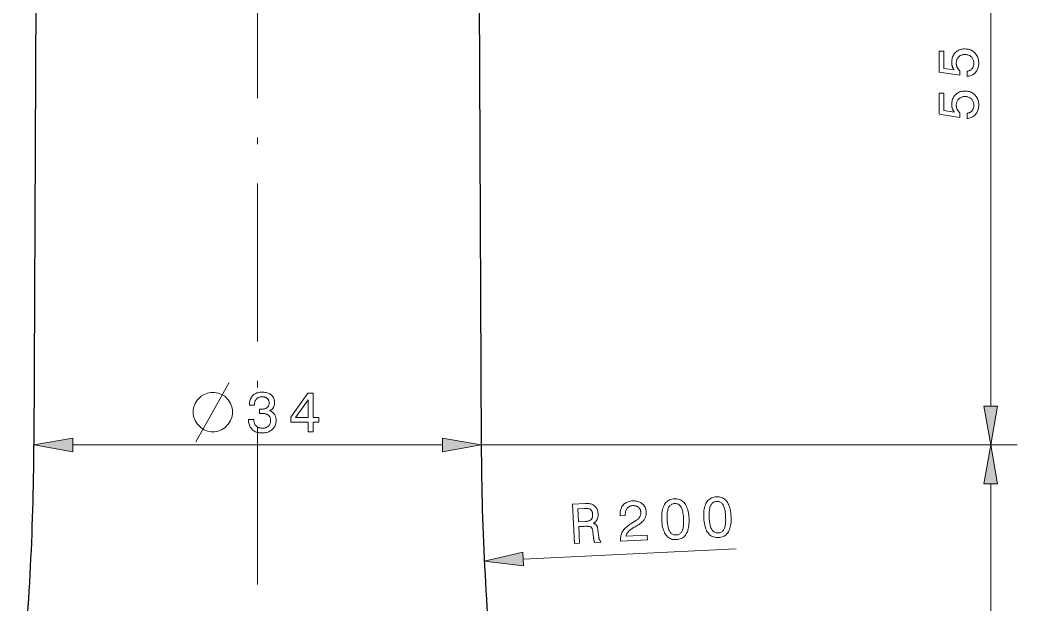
# Model space of a CAD drawing. Extents: x 0 to 297, y 0 to 546.
# Drawn here: x 140.3 to 216.1, y 207.9 to 252.3 of the extents above; entities that cross this region are included whole.
import ezdxf

# ---------------------------------------------------------------- set-up
doc = ezdxf.new("R2010")
doc.units = 0
doc.linetypes.add('DASHDOT', pattern=[18.5, 12, -3, 0.5, -3])

msp = doc.modelspace()

# ---------------------------------------------------------------- linework, layer by layer
at = {"color": 7, "linetype": 'DASHDOT', "lineweight": 13}
msp.add_line((158.337, 369.349), (158.337, 133.298), dxfattribs=at)
at = {"color": 7, "lineweight": 30}
for p, q in [((141.587, 274.97), (141.337, 219.97)), ((175.087, 274.97), (175.337, 219.97))]:
    msp.add_line(p, q, dxfattribs=at)
at = {"color": 7, "lineweight": 13}
for p, q in [((214.066, 222.924), (214.066, 272.015)), ((144.291, 219.97), (172.382, 219.97)), ((175.337, 219.97), (216.066, 219.97)), ((175.337, 219.97), (216.066, 219.97)), ((214.066, 189.924), (214.066, 217.015))]:
    msp.add_line(p, q, dxfattribs=at)
at = {"color": 7, "lineweight": 13, "ltscale": 0.40524}
msp.add_line((178.523, 211.287), (194.713, 212.076), dxfattribs=at)
at = {"color": 7, "lineweight": 13}
for points in [[(212.284, 247.998), (212.284, 248.399), (212.33, 248.407), (212.374, 248.418), (212.415, 248.431), (212.455, 248.447), (212.493, 248.465), (212.528, 248.486), (212.562, 248.509), (212.593, 248.535), (212.623, 248.563), (212.65, 248.594), (212.675, 248.626), (212.697, 248.661), (212.717, 248.697), (212.734, 248.735), (212.749, 248.775), (212.761, 248.816), (212.77, 248.859), (212.776, 248.904), (212.78, 248.951), (212.782, 249), (212.78, 249.059), (212.774, 249.115), (212.765, 249.17), (212.752, 249.222), (212.736, 249.271), (212.716, 249.319), (212.692, 249.364), (212.664, 249.406), (212.633, 249.447), (212.598, 249.484), (212.56, 249.519), (212.52, 249.55), (212.478, 249.578), (212.433, 249.602), (212.386, 249.622), (212.336, 249.638), (212.285, 249.651), (212.231, 249.66), (212.174, 249.666), (212.115, 249.668), (212.056, 249.666), (211.998, 249.661), (211.943, 249.652), (211.891, 249.639), (211.841, 249.622), (211.793, 249.603), (211.748, 249.579), (211.706, 249.552), (211.666, 249.521), (211.628, 249.487), (211.594, 249.449), (211.563, 249.409), (211.536, 249.367), (211.512, 249.322), (211.492, 249.274), (211.476, 249.224), (211.463, 249.172), (211.454, 249.117), (211.449, 249.059), (211.447, 249), (211.448, 248.965), (211.45, 248.931), (211.453, 248.897), (211.458, 248.864), (211.465, 248.832), (211.472, 248.801), (211.481, 248.77), (211.492, 248.739), (211.504, 248.709), (211.517, 248.68), (211.531, 248.652), (211.547, 248.624), (211.565, 248.597), (211.583, 248.57), (211.603, 248.545), (211.625, 248.52), (211.647, 248.496), (211.671, 248.473), (211.697, 248.45), (211.723, 248.428), (211.723, 248.085), (210.134, 248.321), (210.134, 249.923), (210.488, 249.923), (210.488, 248.609), (211.295, 248.489), (211.277, 248.511), (211.259, 248.534), (211.243, 248.557), (211.227, 248.582), (211.212, 248.607), (211.198, 248.632), (211.185, 248.659), (211.173, 248.686), (211.161, 248.714), (211.151, 248.743), (211.142, 248.773), (211.133, 248.803), (211.126, 248.834), (211.119, 248.865), (211.114, 248.896), (211.109, 248.929), (211.106, 248.961), (211.103, 248.995), (211.102, 249.028), (211.101, 249.063), (211.104, 249.153), (211.112, 249.24), (211.126, 249.324), (211.145, 249.403), (211.17, 249.479), (211.2, 249.552), (211.236, 249.621), (211.277, 249.686), (211.323, 249.748), (211.375, 249.806), (211.432, 249.859), (211.492, 249.907), (211.555, 249.949), (211.622, 249.986), (211.692, 250.017), (211.766, 250.042), (211.843, 250.062), (211.923, 250.076), (212.007, 250.085), (212.094, 250.087), (212.187, 250.084), (212.276, 250.075), (212.362, 250.061), (212.444, 250.04), (212.522, 250.013), (212.597, 249.98), (212.668, 249.941), (212.735, 249.896), (212.799, 249.846), (212.86, 249.789), (212.915, 249.728), (212.965, 249.663), (213.009, 249.594), (213.047, 249.522), (213.079, 249.446), (213.106, 249.366), (213.126, 249.283), (213.141, 249.196), (213.15, 249.106), (213.153, 249.012), (213.15, 248.929), (213.143, 248.848), (213.131, 248.771), (213.114, 248.696), (213.093, 248.625), (213.067, 248.556), (213.035, 248.49), (213, 248.427), (212.959, 248.366), (212.913, 248.309), (212.864, 248.256), (212.812, 248.207), (212.756, 248.164), (212.698, 248.125), (212.636, 248.092), (212.572, 248.063), (212.505, 248.039), (212.434, 248.021), (212.361, 248.007)], [(212.284, 244.8), (212.284, 245.201), (212.33, 245.209), (212.374, 245.22), (212.415, 245.233), (212.455, 245.249), (212.493, 245.267), (212.528, 245.288), (212.562, 245.311), (212.593, 245.337), (212.623, 245.365), (212.65, 245.396), (212.675, 245.428), (212.697, 245.463), (212.717, 245.499), (212.734, 245.537), (212.749, 245.577), (212.761, 245.618), (212.77, 245.661), (212.776, 245.706), (212.78, 245.753), (212.782, 245.801), (212.78, 245.86), (212.774, 245.917), (212.765, 245.972), (212.752, 246.024), (212.736, 246.073), (212.716, 246.121), (212.692, 246.166), (212.664, 246.208), (212.633, 246.248), (212.598, 246.286), (212.56, 246.321), (212.52, 246.352), (212.478, 246.38), (212.433, 246.404), (212.386, 246.424), (212.336, 246.44), (212.285, 246.453), (212.231, 246.462), (212.174, 246.468), (212.115, 246.47), (212.056, 246.468), (211.998, 246.462), (211.943, 246.453), (211.891, 246.441), (211.841, 246.424), (211.793, 246.404), (211.748, 246.381), (211.706, 246.354), (211.666, 246.323), (211.628, 246.288), (211.594, 246.251), (211.563, 246.211), (211.536, 246.168), (211.512, 246.123), (211.492, 246.076), (211.476, 246.026), (211.463, 245.974), (211.454, 245.919), (211.449, 245.861), (211.447, 245.801), (211.448, 245.767), (211.45, 245.733), (211.453, 245.699), (211.458, 245.666), (211.465, 245.634), (211.472, 245.602), (211.481, 245.571), (211.492, 245.541), (211.504, 245.511), (211.517, 245.482), (211.531, 245.453), (211.547, 245.426), (211.565, 245.399), (211.583, 245.372), (211.603, 245.347), (211.625, 245.322), (211.647, 245.298), (211.671, 245.275), (211.697, 245.252), (211.723, 245.23), (211.723, 244.886), (210.134, 245.122), (210.134, 246.725), (210.488, 246.725), (210.488, 245.411), (211.295, 245.291), (211.277, 245.313), (211.259, 245.336), (211.243, 245.359), (211.227, 245.383), (211.212, 245.408), (211.198, 245.434), (211.185, 245.461), (211.173, 245.488), (211.161, 245.516), (211.151, 245.545), (211.142, 245.575), (211.133, 245.605), (211.126, 245.635), (211.119, 245.667), (211.114, 245.698), (211.109, 245.731), (211.106, 245.763), (211.103, 245.797), (211.102, 245.83), (211.101, 245.865), (211.104, 245.955), (211.112, 246.042), (211.126, 246.125), (211.145, 246.205), (211.17, 246.281), (211.2, 246.354), (211.236, 246.423), (211.277, 246.488), (211.323, 246.55), (211.375, 246.608), (211.432, 246.661), (211.492, 246.709), (211.555, 246.751), (211.622, 246.788), (211.692, 246.819), (211.766, 246.844), (211.843, 246.864), (211.923, 246.878), (212.007, 246.886), (212.094, 246.889), (212.187, 246.886), (212.276, 246.877), (212.362, 246.862), (212.444, 246.841), (212.522, 246.815), (212.597, 246.782), (212.668, 246.743), (212.735, 246.698), (212.799, 246.648), (212.86, 246.591), (212.915, 246.529), (212.965, 246.464), (213.009, 246.396), (213.047, 246.323), (213.079, 246.247), (213.106, 246.168), (213.126, 246.085), (213.141, 245.998), (213.15, 245.908), (213.153, 245.814), (213.15, 245.731), (213.143, 245.65), (213.131, 245.573), (213.114, 245.498), (213.093, 245.426), (213.067, 245.357), (213.035, 245.292), (213, 245.228), (212.959, 245.168), (212.913, 245.111), (212.864, 245.058), (212.812, 245.009), (212.756, 244.966), (212.698, 244.927), (212.636, 244.893), (212.572, 244.865), (212.505, 244.841), (212.434, 244.823), (212.361, 244.809)], [(155.087, 223.97), (154.787, 223.97), (154.537, 223.92), (154.287, 223.82), (154.037, 223.67), (153.737, 223.37), (153.587, 223.12), (153.487, 222.87), (153.437, 222.62), (153.437, 222.32), (153.487, 222.07), (153.587, 221.82), (153.737, 221.57), (154.037, 221.27), (154.287, 221.12), (154.537, 221.02), (154.787, 220.97), (155.087, 220.97), (155.337, 221.02), (155.587, 221.12), (155.837, 221.27), (156.137, 221.57), (156.287, 221.82), (156.387, 222.07), (156.437, 222.32), (156.437, 222.62), (156.387, 222.87), (156.287, 223.12), (156.137, 223.37), (155.837, 223.67), (155.587, 223.82), (155.337, 223.92)], [(157.648, 221.91), (158.047, 221.91), (158.05, 221.848), (158.056, 221.789), (158.065, 221.733), (158.078, 221.68), (158.093, 221.629), (158.112, 221.582), (158.135, 221.537), (158.16, 221.495), (158.189, 221.456), (158.221, 221.42), (158.255, 221.387), (158.293, 221.357), (158.333, 221.331), (158.376, 221.308), (158.422, 221.289), (158.47, 221.274), (158.521, 221.261), (158.574, 221.253), (158.631, 221.248), (158.69, 221.246), (158.747, 221.247), (158.803, 221.252), (158.855, 221.26), (158.906, 221.271), (158.953, 221.285), (158.999, 221.303), (159.041, 221.323), (159.082, 221.347), (159.119, 221.374), (159.155, 221.404), (159.187, 221.437), (159.216, 221.472), (159.241, 221.509), (159.263, 221.549), (159.282, 221.592), (159.297, 221.636), (159.309, 221.683), (159.317, 221.732), (159.323, 221.784), (159.324, 221.838), (159.323, 221.887), (159.318, 221.934), (159.309, 221.979), (159.297, 222.021), (159.282, 222.061), (159.264, 222.099), (159.242, 222.135), (159.217, 222.169), (159.188, 222.2), (159.157, 222.229), (159.122, 222.256), (159.084, 222.28), (159.044, 222.301), (159.001, 222.319), (158.955, 222.334), (158.907, 222.347), (158.855, 222.357), (158.801, 222.364), (158.745, 222.368), (158.685, 222.369), (158.677, 222.369), (158.668, 222.369), (158.66, 222.369), (158.651, 222.369), (158.642, 222.369), (158.633, 222.369), (158.624, 222.368), (158.615, 222.368), (158.606, 222.368), (158.597, 222.367), (158.587, 222.367), (158.577, 222.366), (158.566, 222.366), (158.555, 222.365), (158.543, 222.365), (158.531, 222.364), (158.518, 222.363), (158.504, 222.363), (158.49, 222.362), (158.475, 222.361), (158.475, 222.7), (158.484, 222.7), (158.493, 222.7), (158.502, 222.699), (158.511, 222.699), (158.52, 222.699), (158.529, 222.698), (158.537, 222.698), (158.546, 222.698), (158.555, 222.697), (158.563, 222.697), (158.572, 222.697), (158.58, 222.697), (158.588, 222.697), (158.596, 222.697), (158.604, 222.696), (158.611, 222.696), (158.619, 222.696), (158.627, 222.696), (158.634, 222.696), (158.641, 222.696), (158.698, 222.697), (158.752, 222.701), (158.802, 222.707), (158.85, 222.715), (158.894, 222.725), (158.936, 222.738), (158.975, 222.753), (159.01, 222.77), (159.043, 222.789), (159.072, 222.811), (159.099, 222.835), (159.123, 222.862), (159.144, 222.891), (159.162, 222.922), (159.177, 222.956), (159.19, 222.993), (159.2, 223.031), (159.207, 223.073), (159.211, 223.116), (159.213, 223.162), (159.211, 223.207), (159.207, 223.249), (159.2, 223.289), (159.191, 223.327), (159.179, 223.363), (159.164, 223.397), (159.146, 223.429), (159.125, 223.459), (159.102, 223.487), (159.077, 223.512), (159.048, 223.535), (159.017, 223.556), (158.984, 223.574), (158.949, 223.59), (158.911, 223.604), (158.87, 223.615), (158.828, 223.623), (158.783, 223.629), (158.735, 223.633), (158.685, 223.634), (158.629, 223.633), (158.576, 223.628), (158.526, 223.62), (158.478, 223.608), (158.433, 223.594), (158.391, 223.576), (158.352, 223.555), (158.315, 223.53), (158.281, 223.503), (158.25, 223.472), (158.222, 223.438), (158.197, 223.401), (158.174, 223.361), (158.155, 223.318), (158.139, 223.272), (158.125, 223.223), (158.115, 223.17), (158.107, 223.115), (158.103, 223.057), (158.101, 222.996), (157.718, 222.996), (157.718, 223.025), (157.72, 223.111), (157.728, 223.194), (157.741, 223.273), (157.759, 223.349), (157.782, 223.421), (157.81, 223.489), (157.843, 223.554), (157.882, 223.615), (157.925, 223.673), (157.974, 223.727), (158.027, 223.777), (158.084, 223.821), (158.144, 223.86), (158.207, 223.894), (158.275, 223.923), (158.345, 223.947), (158.42, 223.965), (158.498, 223.978), (158.579, 223.986), (158.664, 223.989), (158.754, 223.986), (158.84, 223.98), (158.922, 223.969), (158.999, 223.954), (159.072, 223.935), (159.142, 223.912), (159.207, 223.884), (159.267, 223.852), (159.324, 223.816), (159.377, 223.776), (159.425, 223.731), (159.468, 223.684), (159.506, 223.633), (159.539, 223.578), (159.567, 223.521), (159.589, 223.459), (159.607, 223.395), (159.62, 223.327), (159.627, 223.256), (159.63, 223.181), (159.629, 223.138), (159.626, 223.097), (159.621, 223.057), (159.615, 223.018), (159.606, 222.98), (159.595, 222.943), (159.583, 222.908), (159.569, 222.874), (159.552, 222.841), (159.534, 222.81), (159.514, 222.78), (159.492, 222.751), (159.468, 222.724), (159.443, 222.699), (159.415, 222.675), (159.386, 222.652), (159.355, 222.631), (159.322, 222.611), (159.287, 222.593), (159.25, 222.576), (159.298, 222.557), (159.343, 222.537), (159.385, 222.514), (159.426, 222.489), (159.464, 222.463), (159.499, 222.434), (159.533, 222.404), (159.563, 222.371), (159.592, 222.336), (159.618, 222.3), (159.642, 222.261), (159.663, 222.221), (159.682, 222.18), (159.699, 222.136), (159.712, 222.091), (159.724, 222.044), (159.732, 221.995), (159.739, 221.944), (159.743, 221.892), (159.744, 221.838), (159.741, 221.753), (159.732, 221.672), (159.717, 221.594), (159.697, 221.52), (159.67, 221.449), (159.638, 221.381), (159.599, 221.317), (159.555, 221.256), (159.505, 221.199), (159.449, 221.145), (159.388, 221.095), (159.323, 221.05), (159.254, 221.011), (159.181, 220.977), (159.105, 220.949), (159.025, 220.925), (158.94, 220.907), (158.852, 220.894), (158.76, 220.886), (158.664, 220.883), (158.573, 220.886), (158.486, 220.894), (158.403, 220.908), (158.323, 220.927), (158.247, 220.951), (158.175, 220.981), (158.107, 221.016), (158.042, 221.057), (157.981, 221.103), (157.924, 221.155), (157.872, 221.211), (157.825, 221.271), (157.784, 221.335), (157.748, 221.402), (157.717, 221.472), (157.692, 221.547), (157.673, 221.625), (157.659, 221.706), (157.651, 221.792), (157.648, 221.88)], [(162.172, 220.97), (162.172, 221.712), (160.855, 221.712), (160.855, 222.091), (162.168, 223.902), (162.56, 223.902), (162.56, 222.057), (162.988, 222.057), (162.988, 221.712), (162.56, 221.712), (162.56, 220.97)], [(161.217, 222.057), (162.172, 222.057), (162.172, 223.4)], [(213.545, 222.924), (214.066, 219.97), (214.587, 222.924)], [(144.291, 220.491), (141.337, 219.97), (144.291, 219.449)], [(172.382, 219.449), (175.337, 219.97), (172.382, 220.491)], [(214.587, 217.015), (214.066, 219.97), (213.545, 217.015)], [(192.253, 214.423), (192.249, 214.571), (192.25, 214.713), (192.257, 214.847), (192.269, 214.975), (192.287, 215.095), (192.311, 215.209), (192.34, 215.315), (192.375, 215.415), (192.416, 215.507), (192.462, 215.593), (192.514, 215.671), (192.571, 215.741), (192.633, 215.804), (192.701, 215.859), (192.774, 215.906), (192.852, 215.946), (192.935, 215.978), (193.023, 216.002), (193.117, 216.018), (193.216, 216.027), (193.316, 216.028), (193.411, 216.021), (193.502, 216.006), (193.588, 215.982), (193.67, 215.951), (193.747, 215.911), (193.819, 215.863), (193.887, 215.807), (193.95, 215.743), (194.009, 215.671), (194.063, 215.591), (194.112, 215.503), (194.156, 215.408), (194.195, 215.305), (194.229, 215.194), (194.259, 215.075), (194.283, 214.949), (194.303, 214.815), (194.318, 214.673), (194.327, 214.524), (194.332, 214.374), (194.331, 214.232), (194.325, 214.097), (194.312, 213.97), (194.295, 213.849), (194.271, 213.736), (194.242, 213.63), (194.208, 213.531), (194.167, 213.439), (194.122, 213.355), (194.07, 213.278), (194.014, 213.208), (193.952, 213.146), (193.884, 213.092), (193.811, 213.045), (193.733, 213.006), (193.65, 212.975), (193.561, 212.951), (193.467, 212.934), (193.367, 212.925), (193.268, 212.925), (193.173, 212.932), (193.082, 212.947), (192.997, 212.971), (192.915, 213.002), (192.838, 213.042), (192.766, 213.09), (192.698, 213.145), (192.634, 213.209), (192.575, 213.282), (192.52, 213.361), (192.471, 213.449), (192.426, 213.544), (192.387, 213.647), (192.352, 213.757), (192.323, 213.875), (192.298, 214.001), (192.278, 214.134), (192.263, 214.274)], [(182.419, 212.478), (182.273, 215.471), (183.273, 215.519), (183.359, 215.521), (183.442, 215.519), (183.52, 215.512), (183.595, 215.5), (183.665, 215.484), (183.732, 215.463), (183.794, 215.438), (183.852, 215.408), (183.907, 215.373), (183.957, 215.334), (184.004, 215.291), (184.045, 215.243), (184.083, 215.191), (184.116, 215.135), (184.144, 215.075), (184.168, 215.011), (184.188, 214.942), (184.203, 214.869), (184.214, 214.792), (184.22, 214.711), (184.221, 214.662), (184.221, 214.615), (184.218, 214.569), (184.213, 214.525), (184.206, 214.482), (184.197, 214.441), (184.186, 214.4), (184.173, 214.362), (184.158, 214.325), (184.14, 214.289), (184.121, 214.255), (184.1, 214.222), (184.076, 214.19), (184.051, 214.161), (184.024, 214.132), (183.994, 214.105), (183.963, 214.08), (183.93, 214.056), (183.894, 214.034), (183.857, 214.013), (183.89, 214.004), (183.92, 213.994), (183.949, 213.982), (183.976, 213.969), (184.001, 213.955), (184.025, 213.939), (184.047, 213.922), (184.066, 213.904), (184.085, 213.885), (184.101, 213.864), (184.116, 213.841), (184.13, 213.814), (184.143, 213.784), (184.155, 213.751), (184.167, 213.714), (184.177, 213.674), (184.187, 213.631), (184.196, 213.584), (184.203, 213.533), (184.21, 213.48), (184.266, 212.995), (184.269, 212.964), (184.273, 212.935), (184.278, 212.908), (184.283, 212.882), (184.288, 212.859), (184.293, 212.837), (184.298, 212.816), (184.304, 212.797), (184.31, 212.78), (184.317, 212.765), (184.324, 212.751), (184.331, 212.738), (184.34, 212.725), (184.348, 212.713), (184.358, 212.702), (184.368, 212.692), (184.379, 212.682), (184.39, 212.673), (184.402, 212.665), (184.415, 212.658), (184.419, 212.576), (183.966, 212.554), (183.96, 212.564), (183.954, 212.575), (183.948, 212.586), (183.942, 212.599), (183.936, 212.613), (183.931, 212.628), (183.926, 212.644), (183.921, 212.66), (183.916, 212.678), (183.911, 212.697), (183.906, 212.717), (183.901, 212.738), (183.897, 212.76), (183.893, 212.784), (183.888, 212.81), (183.884, 212.836), (183.88, 212.864), (183.876, 212.894), (183.872, 212.924), (183.869, 212.956), (183.829, 213.343), (183.822, 213.399), (183.813, 213.451), (183.803, 213.499), (183.791, 213.543), (183.778, 213.583), (183.764, 213.618), (183.748, 213.649), (183.73, 213.676), (183.711, 213.699), (183.69, 213.718), (183.665, 213.734), (183.635, 213.747), (183.598, 213.759), (183.555, 213.768), (183.506, 213.776), (183.45, 213.781), (183.389, 213.784), (183.321, 213.785), (183.248, 213.784), (183.168, 213.781), (182.757, 213.761), (182.819, 212.498)], [(185.923, 212.649), (185.923, 212.662), (185.92, 212.749), (185.922, 212.834), (185.929, 212.916), (185.939, 212.995), (185.954, 213.072), (185.973, 213.146), (185.997, 213.217), (186.025, 213.285), (186.057, 213.351), (186.093, 213.414), (186.134, 213.476), (186.183, 213.538), (186.238, 213.6), (186.299, 213.662), (186.368, 213.725), (186.443, 213.788), (186.524, 213.851), (186.613, 213.914), (186.708, 213.977), (186.809, 214.041), (187.057, 214.193), (187.101, 214.22), (187.142, 214.248), (187.18, 214.276), (187.216, 214.305), (187.249, 214.334), (187.28, 214.364), (187.309, 214.394), (187.334, 214.425), (187.358, 214.456), (187.379, 214.488), (187.397, 214.52), (187.413, 214.554), (187.428, 214.588), (187.44, 214.624), (187.449, 214.66), (187.457, 214.697), (187.463, 214.736), (187.466, 214.775), (187.467, 214.815), (187.466, 214.856), (187.462, 214.903), (187.455, 214.947), (187.445, 214.99), (187.432, 215.031), (187.415, 215.069), (187.395, 215.106), (187.372, 215.141), (187.346, 215.173), (187.317, 215.204), (187.284, 215.233), (187.249, 215.259), (187.212, 215.282), (187.173, 215.302), (187.131, 215.319), (187.088, 215.333), (187.043, 215.344), (186.995, 215.352), (186.946, 215.357), (186.894, 215.359), (186.84, 215.358), (186.787, 215.353), (186.736, 215.345), (186.688, 215.333), (186.643, 215.318), (186.6, 215.299), (186.559, 215.277), (186.521, 215.251), (186.485, 215.221), (186.452, 215.188), (186.421, 215.151), (186.393, 215.112), (186.368, 215.069), (186.347, 215.024), (186.329, 214.976), (186.314, 214.926), (186.302, 214.873), (186.294, 214.817), (186.289, 214.759), (186.287, 214.698), (186.289, 214.634), (186.29, 214.598), (185.899, 214.579), (185.896, 214.64), (185.894, 214.733), (185.898, 214.823), (185.907, 214.908), (185.922, 214.99), (185.942, 215.068), (185.969, 215.143), (186, 215.214), (186.037, 215.281), (186.08, 215.344), (186.129, 215.404), (186.182, 215.46), (186.239, 215.51), (186.301, 215.554), (186.366, 215.593), (186.436, 215.627), (186.51, 215.656), (186.588, 215.679), (186.67, 215.697), (186.756, 215.71), (186.846, 215.717), (186.933, 215.718), (187.016, 215.715), (187.097, 215.707), (187.174, 215.693), (187.249, 215.675), (187.32, 215.651), (187.388, 215.622), (187.453, 215.588), (187.514, 215.549), (187.573, 215.505), (187.627, 215.457), (187.676, 215.405), (187.72, 215.35), (187.758, 215.292), (187.791, 215.23), (187.819, 215.165), (187.841, 215.097), (187.859, 215.025), (187.87, 214.95), (187.877, 214.872), (187.878, 214.811), (187.876, 214.751), (187.871, 214.693), (187.863, 214.635), (187.851, 214.58), (187.836, 214.525), (187.818, 214.472), (187.796, 214.421), (187.771, 214.371), (187.743, 214.322), (187.712, 214.274), (187.677, 214.228), (187.639, 214.183), (187.597, 214.138), (187.552, 214.095), (187.503, 214.053), (187.451, 214.012), (187.396, 213.972), (187.337, 213.933), (187.275, 213.895), (187.028, 213.754), (186.96, 213.714), (186.896, 213.674), (186.836, 213.635), (186.78, 213.598), (186.728, 213.561), (186.679, 213.525), (186.635, 213.49), (186.596, 213.455), (186.56, 213.422), (186.528, 213.39), (186.499, 213.358), (186.472, 213.325), (186.448, 213.292), (186.425, 213.258), (186.405, 213.223), (186.387, 213.188), (186.371, 213.152), (186.358, 213.116), (186.346, 213.078), (186.337, 213.041), (187.962, 213.12), (187.98, 212.749)], [(189.059, 214.267), (189.054, 214.415), (189.055, 214.557), (189.062, 214.691), (189.075, 214.819), (189.093, 214.939), (189.116, 215.053), (189.146, 215.159), (189.181, 215.259), (189.222, 215.351), (189.268, 215.437), (189.32, 215.515), (189.377, 215.585), (189.439, 215.648), (189.507, 215.703), (189.579, 215.75), (189.657, 215.79), (189.74, 215.822), (189.829, 215.846), (189.922, 215.863), (190.021, 215.871), (190.121, 215.872), (190.217, 215.865), (190.308, 215.85), (190.394, 215.826), (190.475, 215.795), (190.552, 215.755), (190.625, 215.707), (190.693, 215.652), (190.756, 215.588), (190.814, 215.515), (190.868, 215.435), (190.917, 215.348), (190.961, 215.252), (191, 215.149), (191.035, 215.038), (191.064, 214.919), (191.089, 214.793), (191.108, 214.659), (191.123, 214.517), (191.133, 214.368), (191.138, 214.219), (191.137, 214.077), (191.13, 213.942), (191.118, 213.814), (191.1, 213.694), (191.077, 213.58), (191.048, 213.474), (191.013, 213.375), (190.973, 213.284), (190.927, 213.199), (190.876, 213.122), (190.819, 213.053), (190.757, 212.991), (190.69, 212.936), (190.617, 212.89), (190.539, 212.85), (190.455, 212.819), (190.366, 212.795), (190.272, 212.779), (190.173, 212.77), (190.073, 212.769), (189.978, 212.776), (189.888, 212.791), (189.802, 212.815), (189.721, 212.846), (189.644, 212.886), (189.571, 212.934), (189.503, 212.99), (189.44, 213.054), (189.381, 213.126), (189.326, 213.206), (189.277, 213.293), (189.232, 213.388), (189.193, 213.491), (189.158, 213.602), (189.128, 213.719), (189.103, 213.845), (189.084, 213.978), (189.069, 214.119)], [(189.472, 214.287), (189.479, 214.167), (189.489, 214.053), (189.502, 213.946), (189.517, 213.846), (189.536, 213.753), (189.557, 213.666), (189.58, 213.586), (189.607, 213.513), (189.636, 213.447), (189.667, 213.388), (189.702, 213.335), (189.74, 213.288), (189.781, 213.246), (189.825, 213.211), (189.872, 213.182), (189.923, 213.158), (189.976, 213.141), (190.033, 213.129), (190.092, 213.123), (190.155, 213.123), (190.218, 213.129), (190.277, 213.141), (190.333, 213.158), (190.384, 213.18), (190.432, 213.208), (190.476, 213.242), (190.516, 213.281), (190.553, 213.325), (190.585, 213.375), (190.614, 213.431), (190.639, 213.492), (190.661, 213.561), (190.68, 213.636), (190.695, 213.717), (190.707, 213.806), (190.716, 213.901), (190.722, 214.003), (190.724, 214.111), (190.723, 214.226), (190.718, 214.348), (190.711, 214.47), (190.701, 214.585), (190.688, 214.693), (190.673, 214.794), (190.655, 214.888), (190.634, 214.975), (190.611, 215.054), (190.585, 215.127), (190.557, 215.193), (190.525, 215.252), (190.491, 215.305), (190.454, 215.351), (190.413, 215.392), (190.37, 215.427), (190.323, 215.456), (190.272, 215.479), (190.219, 215.497), (190.162, 215.508), (190.102, 215.514), (190.039, 215.513), (189.976, 215.508), (189.917, 215.496), (189.862, 215.479), (189.811, 215.456), (189.763, 215.428), (189.719, 215.394), (189.678, 215.355), (189.641, 215.31), (189.608, 215.259), (189.579, 215.203), (189.553, 215.141), (189.531, 215.072), (189.512, 214.997), (189.496, 214.915), (189.483, 214.827), (189.474, 214.732), (189.469, 214.63), (189.466, 214.522), (189.467, 214.408)], [(192.666, 214.443), (192.673, 214.322), (192.684, 214.209), (192.696, 214.102), (192.712, 214.002), (192.73, 213.908), (192.751, 213.822), (192.775, 213.742), (192.801, 213.669), (192.83, 213.603), (192.862, 213.544), (192.897, 213.49), (192.934, 213.443), (192.975, 213.402), (193.019, 213.367), (193.067, 213.337), (193.117, 213.314), (193.17, 213.296), (193.227, 213.285), (193.287, 213.279), (193.35, 213.279), (193.413, 213.285), (193.472, 213.297), (193.527, 213.313), (193.579, 213.336), (193.627, 213.364), (193.671, 213.397), (193.711, 213.436), (193.747, 213.481), (193.78, 213.531), (193.809, 213.586), (193.834, 213.648), (193.856, 213.716), (193.874, 213.791), (193.89, 213.873), (193.902, 213.961), (193.911, 214.056), (193.916, 214.158), (193.918, 214.267), (193.917, 214.382), (193.913, 214.503), (193.905, 214.625), (193.895, 214.74), (193.882, 214.848), (193.867, 214.949), (193.849, 215.043), (193.829, 215.13), (193.805, 215.21), (193.779, 215.283), (193.751, 215.349), (193.72, 215.408), (193.686, 215.46), (193.648, 215.507), (193.608, 215.548), (193.564, 215.583), (193.517, 215.612), (193.467, 215.635), (193.413, 215.652), (193.356, 215.664), (193.296, 215.669), (193.233, 215.669), (193.171, 215.663), (193.112, 215.652), (193.056, 215.635), (193.005, 215.612), (192.957, 215.584), (192.913, 215.55), (192.873, 215.51), (192.836, 215.465), (192.803, 215.415), (192.773, 215.359), (192.748, 215.296), (192.725, 215.228), (192.706, 215.152), (192.69, 215.071), (192.678, 214.982), (192.669, 214.887), (192.663, 214.786), (192.661, 214.678), (192.662, 214.564)], [(183.179, 215.148), (182.691, 215.124), (182.739, 214.128), (183.2, 214.15), (183.268, 214.155), (183.332, 214.161), (183.392, 214.17), (183.447, 214.181), (183.497, 214.194), (183.544, 214.209), (183.586, 214.226), (183.623, 214.245), (183.656, 214.266), (183.685, 214.29), (183.711, 214.316), (183.733, 214.345), (183.752, 214.377), (183.769, 214.411), (183.782, 214.449), (183.793, 214.49), (183.8, 214.534), (183.805, 214.58), (183.807, 214.63), (183.806, 214.682), (183.802, 214.734), (183.795, 214.782), (183.786, 214.827), (183.774, 214.869), (183.76, 214.908), (183.743, 214.944), (183.724, 214.976), (183.702, 215.006), (183.677, 215.032), (183.65, 215.055), (183.62, 215.076), (183.586, 215.094), (183.548, 215.109), (183.506, 215.122), (183.461, 215.133), (183.412, 215.14), (183.36, 215.146), (183.303, 215.149), (183.243, 215.149)], [(178.497, 211.808), (175.572, 211.144), (178.548, 210.767)]]:
    msp.add_lwpolyline(points, close=True, dxfattribs=at)
msp.add_lwpolyline([(153.637, 220.22), (155.337, 223.22), (156.187, 224.72)], dxfattribs=at)
at = {"color": 7, "lineweight": 30}
for centre, start, end in [((-58.661, 220.879), 354.08437, 359.73957), ((375.335, 220.879), 180.26043, 185.91564)]:
    msp.add_arc(centre, 200, start, end, dxfattribs=at)
at = {"color": 7, "lineweight": 13}
for points in [[(213.545, 222.924), (214.066, 219.97), (213.545, 222.924), (214.587, 222.924)], [(144.291, 220.491), (141.337, 219.97), (144.291, 220.491), (144.291, 219.449)], [(172.382, 219.449), (175.337, 219.97), (172.382, 219.449), (172.382, 220.491)], [(214.587, 217.015), (214.066, 219.97), (214.587, 217.015), (213.545, 217.015)], [(178.497, 211.808), (175.572, 211.144), (178.497, 211.808), (178.548, 210.767)]]:
    msp.add_solid(points, dxfattribs=at)

doc.saveas('drawing.dxf')
